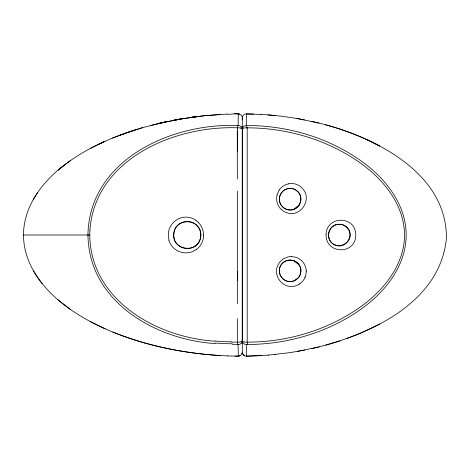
<?xml version="1.0" encoding="UTF-8"?>
<svg xmlns="http://www.w3.org/2000/svg" width="470" height="470" viewBox="0 0 470 470"><rect width="100%" height="100%" fill="white"/><g stroke="black" fill="none" stroke-linecap="round" stroke-linejoin="round"><path stroke-width="0.7" d="M237.409 318.607L237.409 342.319A3.977 1.046 89.6 0 0 238.09 344.422L238.296 356.178L227.627 355.919M242.285 131.435L242.291 126.412M242.291 352.23L242.291 131.377M242.291 117.958C242.303 116.043 243.578 114.257 245.505 113.887M237.462 280.326L237.468 191.096M238.296 356.054L240.499 355.543L242.214 352.982M243.172 127.065A3.948 3.848 -30.7 0 1 246.327 125.531L246.304 114.275M242.214 117.036C240.264 110.85 231.516 115.226 227.139 114.098M246.304 114.128L246.298 113.816L253.4 113.998M244.136 341.954A4.124 1.698 -0.2 0 0 246.856 342.172L247.197 342.148L247.197 340.897L247.197 128.016M214.725 341.191C158.308 337.437 93.994 302.363 89.929 239.906A85.84 85.828 -89.8 0 1 89.794 236.228L89.799 233.155A85.511 85.505 0 0 1 89.923 230.094M246.309 355.555L246.339 344.51L246.779 344.51M246.304 355.931L246.304 355.872M227.727 355.919C199.104 354.774 170.592 350.344 143.039 342.501L142.639 342.366C117.142 334.969 92.255 324.588 70.365 309.407L70.2 309.26C45.702 292.434 23.553 266.185 23.5 235C23.547 203.833 45.702 177.613 70.183 160.758L70.347 160.611C81.151 153.079 92.766 146.763 104.781 141.394L90.845 148.144M89.929 230.094C94.963 158.989 174.722 125.361 237.726 127.817M242.291 118.698L242.291 119.756L242.291 117.776L242.279 340.298A1.986 0.875 77.7 0 0 242.291 340.574L242.232 340.838A4.306 1.774 0.1 0 1 241.192 341.702L241.022 341.772A4.03 1.639 0.1 0 1 237.738 342.154L231.61 342.125M173.794 233.984C174.899 215.712 203.686 218.991 200.655 237.05C198.264 254.993 170.075 249.975 174.029 232.303M279.403 269.674L279.568 268.582A9.817 9.071 -61.8 0 1 281.23 264.692C283.81 260.921 288.88 259.111 293.251 260.509M174.182 231.651C176.238 221.922 189.827 217.986 196.689 225.306M276.983 194.88L279.227 189.962M279.662 196.578L280.76 193.857L282.582 191.496A12.837 11.797 60 0 1 286.994 188.893M241.968 353.751L242.214 352.976M300.353 274.139L300.148 274.709A9.541 8.243 -57.7 0 1 295.971 279.762M304.913 277.752L305.236 276.977M280.396 266.179C276.971 272.618 282.035 281.272 289.285 281.542M37.53 192.641L33.511 199.063M331.45 227.562C328.853 230.235 327.837 234.313 328.865 237.891M331.72 227.292L335.944 224.748L340.779 224.343M63.991 165.299L58.116 170.14L70.347 160.611M289.861 281.571L291.588 281.471A11.509 9.935 -57.6 0 0 294.42 280.678L298.362 277.741A9.823 9.053 -58.2 0 0 300.371 274.08L300.882 270.808A11.139 10.375 -56.1 0 0 300.383 267.542L299.549 265.603L297.663 263.13A12.572 11.668 -59 0 0 294.232 260.862M196.331 249.482L195.262 250.204A19.593 18.448 81.2 0 1 181.79 252.378L179.346 251.597A17.931 17.208 89.5 0 1 168.824 240.235M195.226 245.975L193.558 247.008A16.256 14.758 81.3 0 1 184.076 248.154L182.207 247.567A13.924 12.984 89.1 0 1 174.47 240.194M299.525 284.062L298.092 284.885A15.24 14.018 -57.8 0 1 292.657 286.418C281.683 287.793 272.776 274.821 277.97 265.051A14.505 13.518 -63.7 0 1 280.173 261.643L283.122 259.029L287.699 257.002A16.38 15.363 -65.3 0 1 291.365 256.526M284.133 261.843L286.588 260.639L290.113 260.039M296.047 279.791C293.415 281.536 290.014 282.035 286.988 281.113A12.837 11.797 -61.1 0 1 282.582 278.499L280.684 276.037L279.844 274.092A10.898 10.005 -62.6 0 1 279.386 269.674M311.728 348.634C368.004 335.568 439.75 303.955 446.406 238.554C447.14 174.828 378.914 139.408 325.616 124.773M379.695 324.041L360.32 333.306L346.995 338.512M97.989 144.525L112.477 138.057L127.188 132.546L112.477 138.057M120.014 135.102L142.745 127.587L165.963 121.824L150.294 125.508M134.996 129.931L128.034 132.264L142.745 127.587M339.828 340.979L325.839 345.162M319.189 346.872L297.428 351.407M173.841 120.203L181.085 118.934L159.43 123.287L181.449 118.84L197.077 116.589L174.329 120.144L181.449 118.84M158.866 123.375L166.333 121.707M304.73 350.068L289.861 352.664L268.147 355.126M239.776 355.919L235.053 356.137M288.004 188.635L292.228 188.635M220.195 114.457L204.432 115.732L189.786 117.565L204.691 115.702L227.245 114.098M288.815 183.77L290.102 183.594A15.821 14.582 59 0 1 295.906 184.187A14.376 13.242 57.9 0 1 301.305 187.277A13.554 12.514 58.1 0 1 302.98 189.069C312.386 199.627 300.213 217.857 286.829 212.769A15.252 14.282 64.5 0 1 283.21 211.001L280.144 208.316A14.229 13.101 64.8 0 1 277.094 194.921M189.392 117.594L197.359 116.531M289.162 188.47L287.311 188.793A14.112 12.261 60.6 0 0 283.956 190.35A13.742 11.932 63.5 0 0 281.277 193.035L279.844 195.908A10.898 9.988 63 0 0 279.403 200.326L279.568 201.418A9.817 9.053 61.9 0 0 281.242 205.296L282.576 206.882L285.037 208.686A11.415 10.17 64.8 0 0 288.274 209.802C298.714 212.234 305.641 197.012 296.84 190.785A10.422 9.018 57.8 0 0 293.897 189.099L292.834 188.775M268.441 355.126L246.298 356.184L261.126 355.643M234.477 113.875L239.776 114.081M238.272 344.522L232.45 344.487M241.416 127.065A3.954 3.854 30.6 0 0 238.272 125.525C173.941 122.658 93.019 157.55 88.125 229.989A84.647 84.641 -89.8 0 0 87.955 235L89.776 235M318.989 123.075L296.952 118.469L282.558 116.337L267.924 114.856M246.327 125.49C287.634 125.443 329.317 137.728 362.822 162.15C385.805 178.911 405.639 204.303 406.168 233.878C406.673 262.742 388.249 288.263 366.248 305.241C332.396 331.344 289.391 344.434 246.844 344.51M23.5 235L88.207 235M274.85 354.503L275.203 354.503M87.949 235L87.972 235A84.377 84.324 89.9 0 0 88.16 240.011C92.05 303.867 157.656 340.069 215.419 343.588M247.197 342.148C287.041 342.148 327.132 330.334 359.814 307.368C383.679 290.583 404.923 264.504 404.529 233.919C403.724 201.8 380.036 175.51 354.374 158.919C322.585 138.368 284.644 127.805 246.856 127.828A4.03 1.639 0.1 0 0 243.56 128.234L243.389 128.31A4.312 1.774 0.1 0 0 242.356 129.174L242.291 129.426A3.93 3.901 -41 0 0 241.486 127.012M260.962 114.351L246.304 114.069M260.738 114.351L275.25 115.502M220.236 355.549C183.658 353.264 147.216 345.932 113.164 332.202L112.735 332.055M296.952 118.469L304.531 119.891M341.285 224.431L342.289 224.672M311.263 121.26C334.998 126.53 358.263 134.426 379.69 146.006L366.882 139.567M244.723 355.878L242.961 354.386L242.291 352.054C242.303 353.963 243.583 355.743 245.505 356.113M293.245 188.893L296.047 190.209L298.362 192.259A9.823 9.071 58.2 0 1 300.389 195.914L300.882 199.192A11.139 10.369 56.4 0 1 300.377 202.458L299.549 204.397L297.663 206.871A12.572 11.674 60.3 0 1 293.251 209.497C289.273 210.742 284.685 209.403 281.971 206.242A9.835 8.513 64.8 0 1 279.773 196.625M342.789 224.83L346.419 226.969L348.758 229.959M334.746 244.788C346.284 250.874 356.284 232.444 345.145 225.994M90.54 321.703L105.298 328.888M334.282 244.559C324.453 240.141 328.324 223.585 339.24 224.231A14.041 11.832 84.4 0 1 345.18 225.911M70.365 309.407L57.886 299.737M196.043 220.371L198.246 222.198M33.446 270.838L37.365 277.13L42.1 283.539M348.94 230.324C355.655 243.842 333.33 252.631 328.977 238.255M174.722 240.064L174.317 238.895A12.96 12.161 89.9 0 1 173.783 233.984M169.071 240.152L168.683 238.56A17.889 17.214 89.9 0 1 168.378 233.649C168.8 223.303 179.552 215.072 189.627 217.545A19.628 18.442 -85.5 0 1 196.031 220.395M300.782 269.38L300.876 270.573A10.258 9.053 -57.7 0 1 300.318 274.127M246.339 344.534A3.96 3.96 0 0 1 243.102 342.988A3.977 3.954 -1.6 0 1 242.273 340.574L242.35 340.826A4.336 1.774 0.2 0 0 243.401 341.69L243.566 341.766A3.454 1.422 -0.1 0 0 244.147 341.948M306.193 270.391L306.234 271.225M242.291 340.574L242.291 343.118M238.296 114.075L238.09 125.596A3.971 1.052 -89.6 0 0 237.409 127.681L237.409 151.393M298.92 264.575A35.091 35.091 0 0 1 293.926 260.709M294.038 209.185A35.091 35.091 0 0 1 299.807 204.879M243.102 127.012A3.942 3.919 35.1 0 0 242.285 129.426L242.232 129.168A4.306 1.768 0 0 0 241.192 128.304L241.022 128.228A3.454 1.428 -0.1 0 0 240.44 128.046M246.327 125.561A3.96 0.846 88.1 0 1 247.026 128.14M247.537 342.689A3.948 1.146 79.4 0 1 246.327 344.116M279.198 189.939A17.249 15.909 59.8 0 1 288.827 183.805M291.359 256.673A16.597 15.551 -56.4 0 1 306.281 270.379M304.871 277.735A13.841 12.731 -57.6 0 1 299.496 284.009M306.193 271.231A14.582 13.571 -57.8 0 1 305.195 276.959M290.096 260.245A13.054 11.638 -56.3 0 1 300.947 269.334M284.133 261.837A9.764 8.677 -64.2 0 0 281.994 263.723A9.941 8.801 -63.8 0 0 280.373 266.173M289.156 188.452A12.402 10.751 59 0 1 292.834 188.734M241.486 342.988A3.948 3.948 0 0 1 238.272 344.545M232.48 343.787A254.476 243.713 -64.9 0 1 215.477 343.035M231.622 341.849A243.043 233.425 -72.1 0 1 214.749 340.991M237.332 178.911A271.513 0.582 89.9 0 1 237.268 130.86M237.514 303.591A272.012 0.411 -89.9 0 1 237.562 271.36M242.309 340.58A3.93 3.913 2.1 0 1 241.48 342.988M237.726 127.817A4.107 1.698 -0.2 0 1 240.452 128.034M196.343 249.5A18.547 17.39 87 0 0 200.737 244.876L201.736 243.055A17.061 15.886 89.6 0 0 203.645 234.918M198.181 222.275A17.372 16.103 89.9 0 1 203.581 234.918M195.232 245.986A14.699 13.26 87 0 0 197.659 243.736L199.368 241.11A12.402 11.063 89.6 0 0 200.843 234.947M196.619 225.406A12.843 11.392 90 0 1 200.79 234.947M326.068 234.683C325.598 254.293 355.344 255.051 355.761 235.411C356.331 215.513 326.386 215.101 326.068 234.683"/></g></svg>
